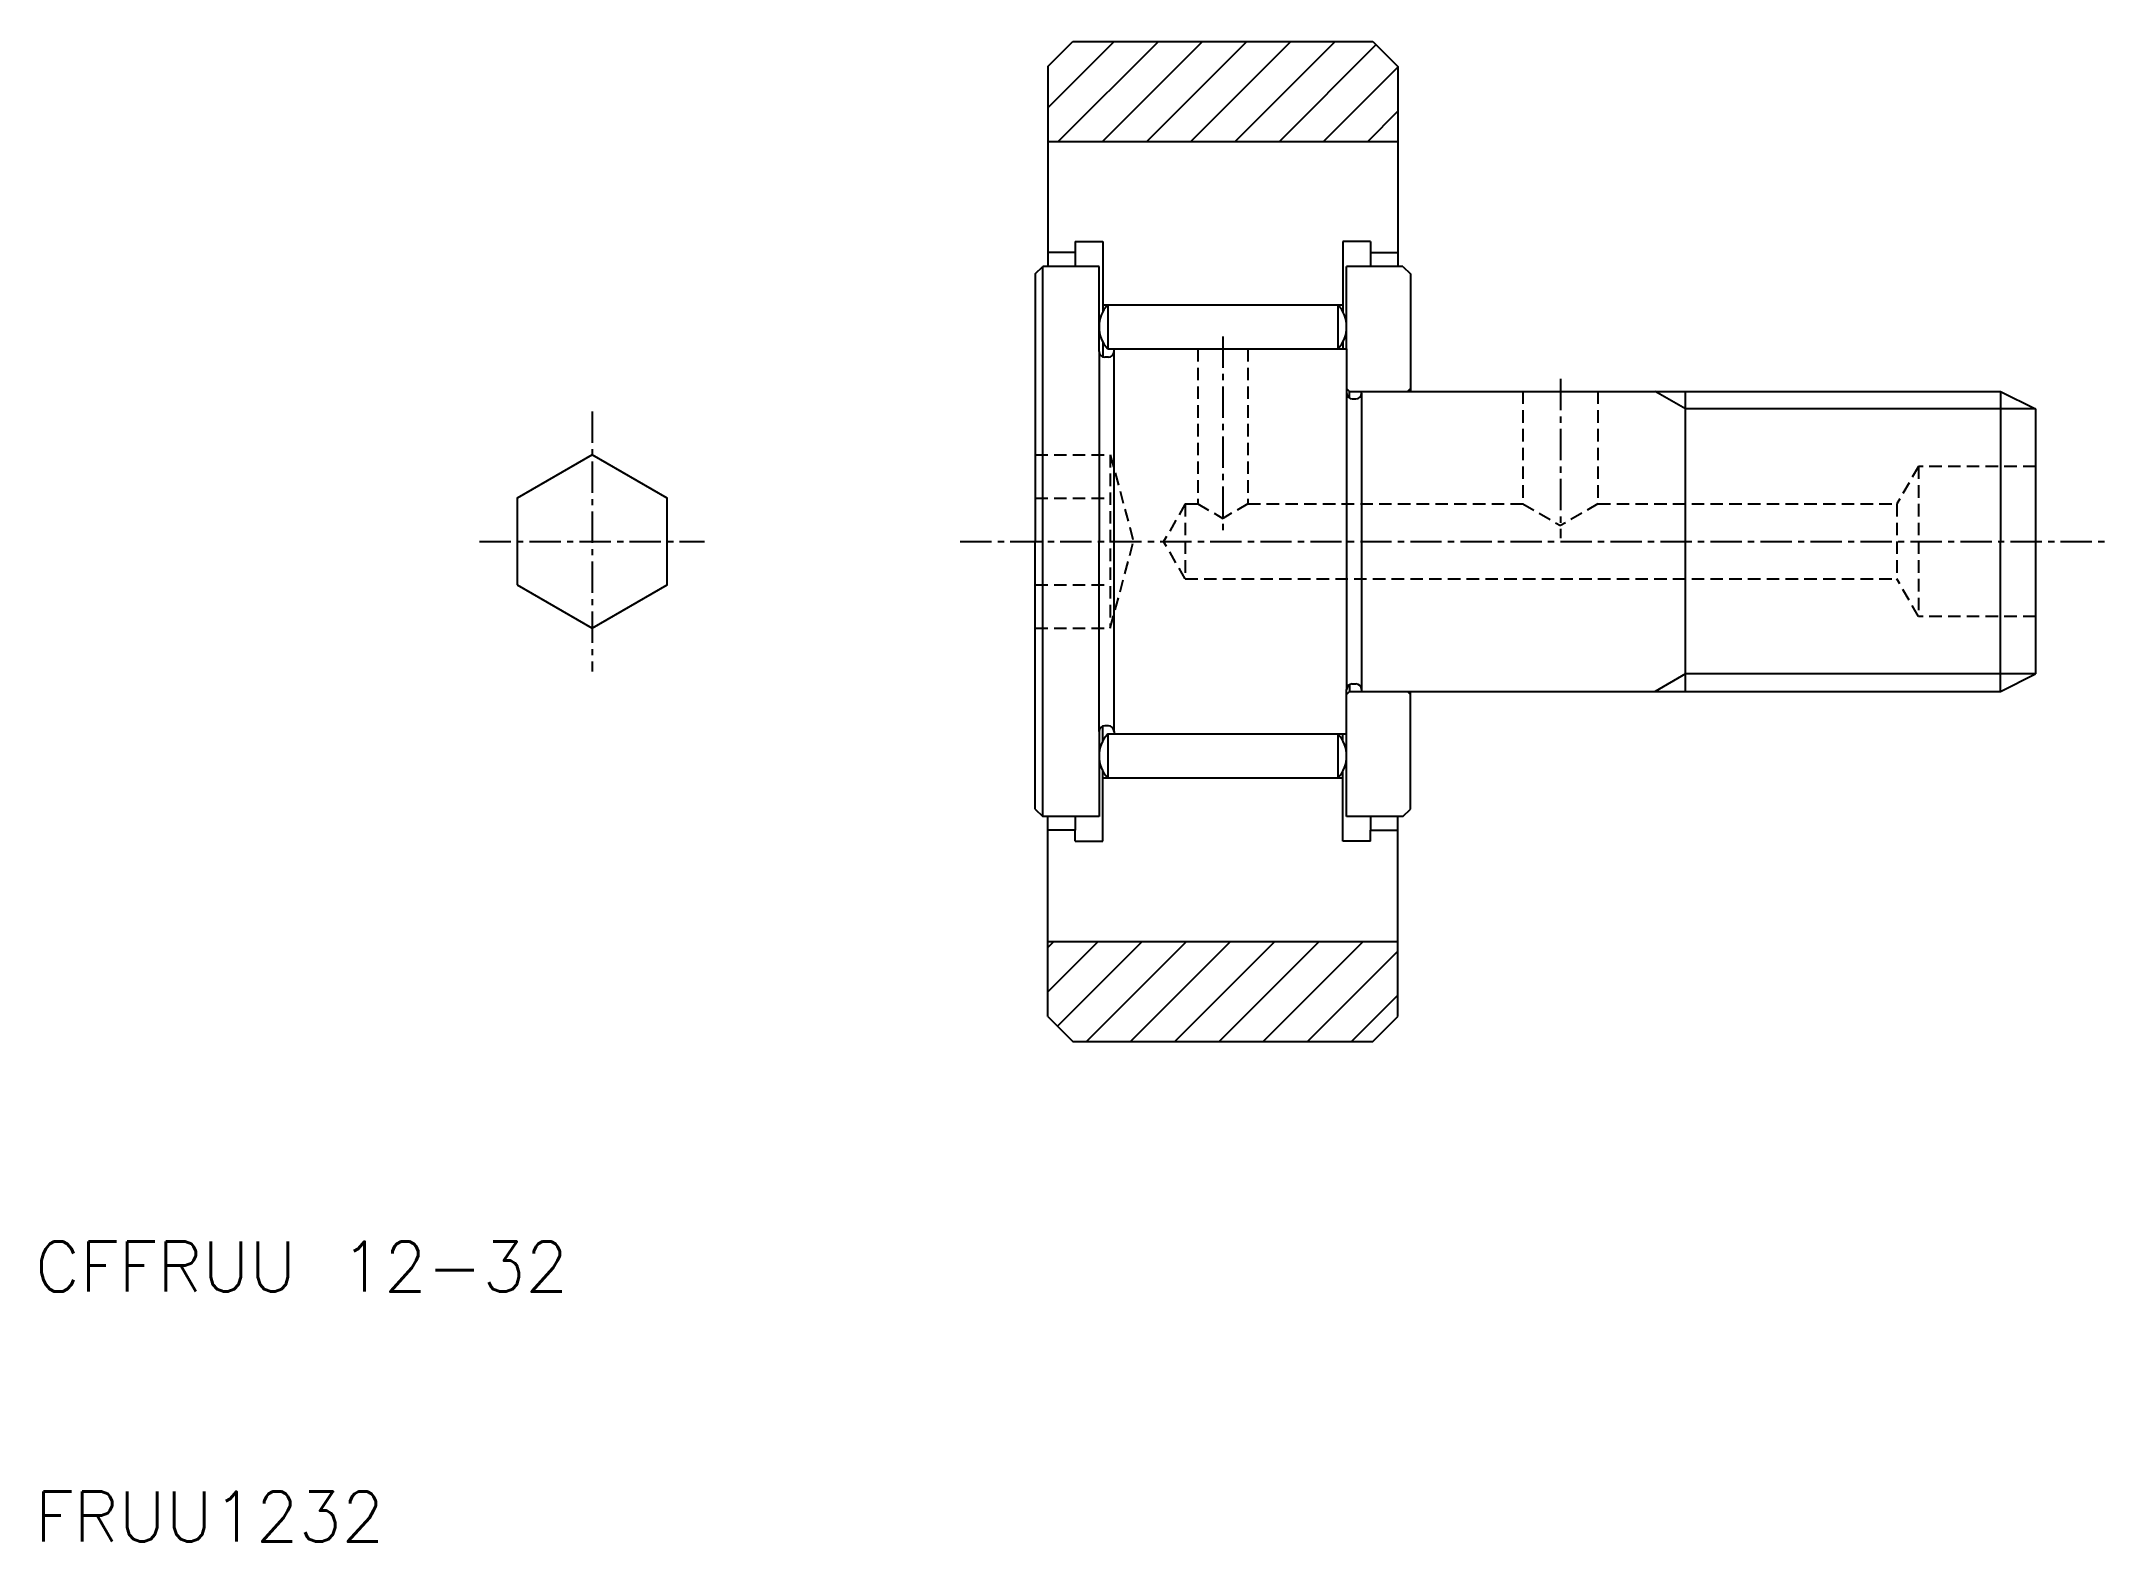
# Model space of a CAD drawing. Extents: x 10.3 to 93, y 10 to 70.
import ezdxf

# ---------------------------------------------------------------- set-up
doc = ezdxf.new("R2010")
doc.units = 0
doc.linetypes.add('CENTER', pattern=[2, 1.25, -0.25, 0.25, -0.25])
doc.linetypes.add('DASHED', pattern=[0.75, 0.5, -0.25])
doc.layers.get('0').update_dxf_attribs({"linetype": 'CONTINUOUS'})
doc.layers.add('CENTER', color=1, linetype='CENTER')
doc.styles.get("Standard").update_dxf_attribs({"font": 'txt.shx', "bigfont": 'bigfont.shx'})

# ---------------------------------------------------------------- blocks, each defined once
blk = doc.blocks.new('*X9')
at = {"color": 0, "linetype": 'CONTINUOUS'}
for p, q in [((50.5, -113.902), (53.154, -111.248)), ((50.922, -115.248), (54.922, -111.248)), ((52.689, -115.248), (56.689, -111.248)), ((54.457, -115.248), (58.457, -111.248)), ((56.225, -115.248), (60.225, -111.248)), ((57.993, -115.248), (61.993, -111.248)), ((59.761, -115.248), (63.63, -111.379)), ((61.528, -115.248), (64.5, -112.277)), ((63.296, -115.248), (64.5, -114.044)), ((50.5, -149.258), (52.509, -147.248)), ((50.5, -147.49), (50.741, -147.248)), ((50.889, -150.637), (54.277, -147.248)), ((52.045, -151.248), (56.045, -147.248)), ((53.813, -151.248), (57.813, -147.248)), ((55.58, -151.248), (59.58, -147.248)), ((57.348, -151.248), (61.348, -147.248)), ((59.116, -151.248), (63.116, -147.248)), ((60.884, -151.248), (64.5, -147.632)), ((62.651, -151.248), (64.5, -149.4))]:
    blk.add_line(p, q, dxfattribs=at)

msp = doc.modelspace()

# ---------------------------------------------------------------- linework, layer by layer
at = {"color": 7, "linetype": 'CONTINUOUS'}
for p, q in [((50.5, 69), (51.5, 70)), ((51.5, 70), (63.5, 70)), ((63.5, 70), (64.5, 69)), ((50.5, 69), (50.5, 61)), ((64.5, 69), (64.5, 61)), ((50.5, 66), (64.5, 66)), ((51.6, 61.55), (50.5, 61.55)), ((51.6, 61.99), (52.7, 61.99)), ((51.6, 61.99), (51.6, 61.55)), ((51.6, 61.55), (51.6, 61)), ((52.7, 61.99), (52.7, 59.46)), ((62.3, 61.99), (62.3, 59.46)), ((63.4, 61.99), (62.3, 61.99)), ((63.4, 61.99), (63.4, 61.55)), ((63.4, 61.55), (64.5, 61.55)), ((63.4, 61.55), (63.4, 61)), ((50, 60.7), (50.3, 61)), ((50, 60.7), (50, 50)), ((50.3, 39), (50.3, 61)), ((52.55, 61), (50.3, 61)), ((52.55, 57.595), (52.55, 61)), ((62.45, 57.7), (62.45, 61)), ((64.7, 61), (62.45, 61)), ((64.7, 61), (65, 60.7)), ((65, 60.7), (65, 56)), ((52.7, 59.46), (52.7, 59.182)), ((52.7, 59.46), (52.9, 59.46)), ((52.9, 59.46), (62.1, 59.46)), ((52.9, 59.46), (52.9, 57.7)), ((62.1, 59.46), (62.1, 57.7)), ((62.1, 59.46), (62.3, 59.46)), ((62.3, 59.46), (62.3, 59.182)), ((52.7, 57.978), (52.7, 57.383)), ((62.3, 57.978), (62.3, 57.7)), ((52.55, 57.595), (52.55, 50)), ((52.925, 57.37), (52.775, 57.37)), ((52.9, 57.7), (62.1, 57.7)), ((53.15, 57.595), (53.15, 57.7)), ((53.15, 42.405), (53.15, 57.595)), ((62.1, 57.7), (62.45, 57.7)), ((62.45, 57.7), (62.45, 55.925)), ((62.57, 56), (62.45, 56.12)), ((62.45, 55.925), (62.45, 44.075)), ((62.57, 56), (63.05, 56)), ((62.57, 55.726), (62.57, 56)), ((62.675, 55.7), (62.825, 55.7)), ((63.05, 56), (88.6, 56)), ((63.05, 55.925), (63.05, 56)), ((63.05, 55.925), (63.05, 44.075)), ((64.88, 56), (65, 56.12)), ((76, 44), (76, 56)), ((88.6, 56), (88.6, 50)), ((88.6, 56), (90, 55.3)), ((90, 55.3), (90, 44.7)), ((50, 39.3), (50, 50)), ((52.55, 42.405), (52.55, 50)), ((88.6, 44), (88.6, 50)), ((88.6, 44), (90, 44.7)), ((62.45, 44), (62.45, 44.075)), ((62.45, 42.3), (62.45, 44)), ((62.57, 44), (62.45, 43.88)), ((62.57, 44.274), (62.57, 44)), ((62.57, 44), (63.05, 44)), ((62.675, 44.3), (62.825, 44.3)), ((63.05, 44.075), (63.05, 44)), ((63.05, 44), (88.6, 44)), ((64.88, 44), (65, 43.88)), ((65, 39.3), (65, 44)), ((52.55, 42.405), (52.55, 39)), ((52.7, 42.022), (52.7, 42.617)), ((52.925, 42.63), (52.775, 42.63)), ((52.9, 42.3), (62.1, 42.3)), ((52.9, 42.3), (52.9, 40.54)), ((53.15, 42.405), (53.15, 42.3)), ((62.1, 42.3), (62.1, 40.54)), ((62.1, 42.3), (62.45, 42.3)), ((62.3, 42.022), (62.3, 42.3)), ((62.45, 39), (62.45, 42.3)), ((52.7, 40.54), (52.7, 40.818)), ((62.3, 40.54), (62.3, 40.818)), ((52.7, 38.01), (52.7, 40.54)), ((52.7, 40.54), (52.9, 40.54)), ((52.9, 40.54), (62.1, 40.54)), ((62.1, 40.54), (62.3, 40.54)), ((62.3, 38.01), (62.3, 40.54)), ((50, 39.3), (50.3, 39)), ((52.55, 39), (50.3, 39)), ((50.5, 31), (50.5, 39)), ((51.6, 39), (51.6, 38.45)), ((64.7, 39), (62.45, 39)), ((63.4, 39), (63.4, 38.45)), ((64.5, 31), (64.5, 39)), ((64.7, 39), (65, 39.3)), ((51.6, 38.45), (50.5, 38.45)), ((51.6, 38.01), (51.6, 38.45)), ((63.4, 38.45), (64.5, 38.45)), ((63.4, 38.01), (63.4, 38.45)), ((51.6, 38.01), (52.7, 38.01)), ((63.4, 38.01), (62.3, 38.01)), ((50.5, 34), (64.5, 34)), ((50.5, 31), (51.5, 30)), ((63.5, 30), (64.5, 31)), ((51.5, 30), (63.5, 30))]:
    msp.add_line(p, q, dxfattribs=at)
at = {"color": 3, "linetype": 'DASHED'}
for p, q in [((56.5, 57.7), (56.5, 51.5)), ((58.5, 57.7), (58.5, 51.5)), ((69.5, 56), (69.5, 51.5)), ((72.5, 56), (72.5, 51.5)), ((50, 53.464), (53, 53.464)), ((53, 53.464), (53, 46.536)), ((53, 53.464), (53.928, 50)), ((85.318, 53), (84.452, 51.5)), ((90, 53), (85.318, 53)), ((85.318, 53), (85.318, 47)), ((50, 51.732), (53, 51.732)), ((56, 51.5), (55.134, 50)), ((56, 51.5), (56.5, 51.5)), ((56, 51.5), (56, 48.5)), ((56.5, 51.5), (57.5, 50.923)), ((58.5, 51.5), (57.5, 50.923)), ((58.5, 51.5), (69.5, 51.5)), ((69.5, 51.5), (71, 50.634)), ((72.5, 51.5), (71, 50.634)), ((72.5, 51.5), (84.452, 51.5)), ((84.452, 51.5), (84.452, 48.5)), ((53, 46.536), (53.928, 50)), ((56, 48.5), (55.134, 50)), ((50, 48.268), (53, 48.268)), ((56, 48.5), (84.452, 48.5)), ((85.318, 47), (84.452, 48.5)), ((50, 46.536), (53, 46.536)), ((90, 47), (85.318, 47))]:
    msp.add_line(p, q, dxfattribs=at)
at = {"color": 3, "linetype": 'CONTINUOUS'}
for p, q in [((76, 55.3), (74.788, 56)), ((90, 55.3), (76, 55.3)), ((76, 44.7), (74.788, 44)), ((90, 44.7), (76, 44.7))]:
    msp.add_line(p, q, dxfattribs=at)
at = {"color": 7, "linetype": 'CONTINUOUS'}
msp.add_lwpolyline([(29.278, 48.268), (32.278, 46.536), (35.278, 48.268), (35.278, 51.732), (32.278, 53.464), (29.278, 51.732)], close=True, dxfattribs=at)
for centre, radius, start, end in [((53.831, 58.58), 1.281, 136.62187, 223.37813), ((61.169, 58.58), 1.281, 316.62187, 43.37813), ((52.775, 57.595), 0.225, 180, 270), ((52.925, 57.595), 0.225, 270, 0), ((62.675, 55.925), 0.225, 180, 270), ((62.825, 55.925), 0.225, 270, 0), ((62.675, 44.075), 0.225, 90, 180), ((62.825, 44.075), 0.225, 0, 90), ((52.775, 42.405), 0.225, 90, 180), ((53.831, 41.42), 1.281, 136.62187, 223.37813), ((52.925, 42.405), 0.225, 0, 90), ((61.169, 41.42), 1.281, 316.62187, 43.37813)]:
    msp.add_arc(centre, radius, start, end, dxfattribs=at)
at = {"layer": 'CENTER', "color": 1, "linetype": 'CENTER'}
for p, q in [((57.5, 58.2), (57.5, 50.423)), ((71, 56.5), (71, 50.134)), ((32.278, 55.196), (32.278, 44.804)), ((27.778, 50), (36.778, 50)), ((47, 50), (93, 50))]:
    msp.add_line(p, q, dxfattribs=at)

# ---------------------------------------------------------------- block references
at = {"color": 3, "linetype": 'CONTINUOUS'}
msp.add_blockref('*X9', (0, 181.248), dxfattribs=at)

# ---------------------------------------------------------------- texts
at = {"color": 7, "linetype": 'CONTINUOUS'}
for s, p in [('CFFRUU 12-32', (10, 20)), ('FRUU1232', (10, 10))]:
    msp.add_text(s, height=2, dxfattribs=at).set_placement(p)

doc.saveas('drawing.dxf')
